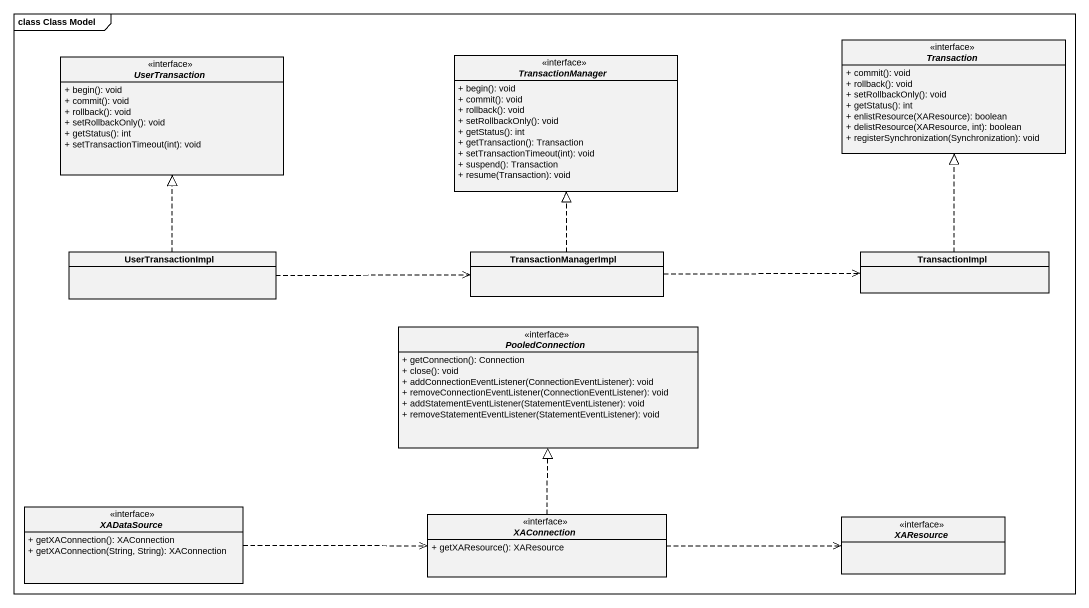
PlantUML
@startuml
mainframe class Class Model
hide circle
hide empty members
skinparam classAttributeIconSize 0
interface Transaction <<interface>> {
  + commit(): void
  + rollback(): void
  + setRollbackOnly(): void
  + getStatus(): int
  + enlistResource(XAResource): boolean
  + delistResource(XAResource, int): boolean
  + registerSynchronization(Synchronization): void
}
interface UserTransaction <<interface>> {
  + begin(): void
  + commit(): void
  + rollback(): void
  + setRollbackOnly(): void
  + getStatus(): int
  + setTransactionTimeout(int): void
}
interface TransactionManager <<interface>> {
  + begin(): void
  + commit(): void
  + rollback(): void
  + setRollbackOnly(): void
  + getStatus(): int
  + getTransaction(): Transaction
  + setTransactionTimeout(int): void
  + suspend(): Transaction
  + resume(Transaction): void
}
class UserTransactionImpl
class TransactionManagerImpl
class TransactionImpl
interface PooledConnection <<interface>> {
  + getConnection(): Connection
  + close(): void
  + addConnectionEventListener(ConnectionEventListener): void
  + removeConnectionEventListener(ConnectionEventListener): void
  + addStatementEventListener(StatementEventListener): void
  + removeStatementEventListener(StatementEventListener): void
}
interface XADataSource <<interface>> {
  + getXAConnection(): XAConnection
  + getXAConnection(String, String): XAConnection
}
interface XAConnection <<interface>> {
  + getXAResource(): XAResource
}
interface XAResource <<interface>>
UserTransactionImpl .up.|> UserTransaction
UserTransactionImpl .right.> TransactionManagerImpl
TransactionManagerImpl .up.|> TransactionManager
TransactionManagerImpl .right.> TransactionImpl
TransactionImpl .up.|> Transaction
XADataSource .right.> XAConnection
XAConnection .up.|> PooledConnection
XAConnection .right.> XAResource
@enduml
